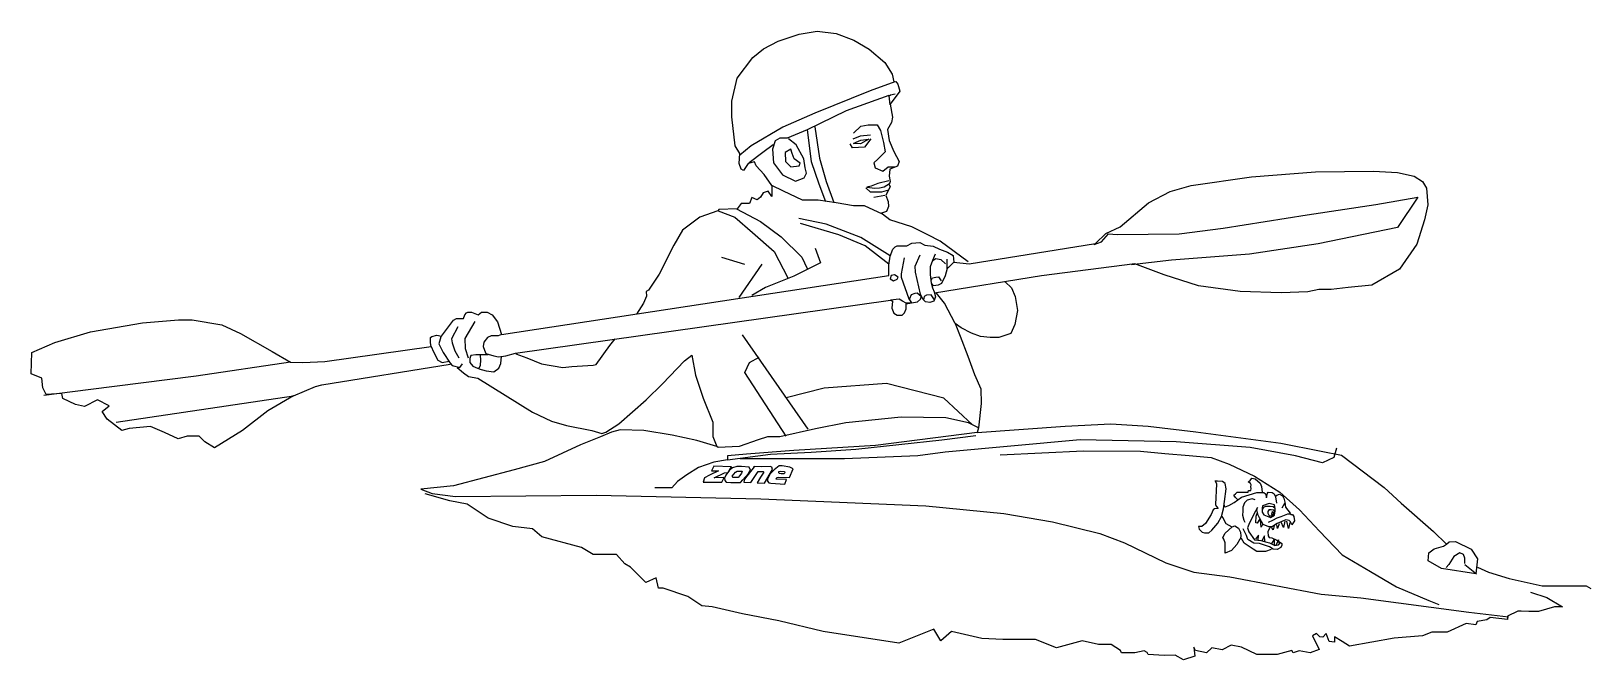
# Model space of a CAD drawing. Header units: millimetres. Extents: x 125 to 5366, y 188 to 2300.
import ezdxf

# ---------------------------------------------------------------- set-up
doc = ezdxf.new("R2010")
doc.units = ezdxf.units.MM

msp = doc.modelspace()

# ---------------------------------------------------------------- linework, layer by layer
for p, q in [((2585.3, 2240.7), (2634.8, 2266.7)), ((2634.8, 2266.7), (2705.2, 2290.1)), ((2705.2, 2290.1), (2765.8, 2300)), ((2765.8, 2300), (2830.1, 2292.6)), ((2830.1, 2292.6), (2889.4, 2270.4)), ((2889.4, 2270.4), (2941.3, 2239.5)), ((2496.8, 2141.9), (2549.5, 2211.1)), ((2549.5, 2211.1), (2585.3, 2240.7)), ((2941.3, 2239.5), (2993.2, 2195)), ((2993.2, 2195), (3017.9, 2155.5)), ((3017.9, 2155.5), (3024.1, 2129.5)), ((2479.9, 2064.9), (2496.8, 2141.9)), ((2943.8, 2099.9), (2758.4, 2024.5)), ((3026.6, 2129.5), (2943.8, 2099.9)), ((3043.9, 2098.6), (3011.8, 2055.4)), ((3024.1, 2129.5), (3030.3, 2130.8)), ((3030.3, 2130.8), (3037.7, 2122.1)), ((3037.7, 2122.1), (3043.9, 2098.6)), ((2479.9, 2012.5), (2479.9, 2064.9)), ((3006.8, 2083.8), (2863.4, 2031.9)), ((3008.1, 2082.6), (3013, 2086.3)), ((3011.8, 2052.9), (3008.1, 2082.6)), ((3011.8, 2055.4), (3019.2, 2010.9)), ((3013, 2086.3), (3027.8, 2090)), ((2490.7, 1915.4), (2479.9, 2012.5)), ((2758.4, 2024.5), (2650.8, 1977.6)), ((2863.4, 2031.9), (2732.4, 1968.9)), ((3015.5, 1993.6), (3001.9, 1970.1)), ((3019.2, 2010.9), (3015.5, 1993.6)), ((2650.8, 1977.6), (2544.5, 1914.5)), ((2640.9, 1940.5), (2624.9, 1931.8)), ((2665.7, 1940.5), (2640.9, 1940.5)), ((2732.4, 1968.9), (2665.7, 1940.5)), ((2732.4, 1968.9), (2746, 1862.7)), ((2758.4, 1978.8), (2774.4, 1873.8)), ((2910.4, 1947.9), (2885.7, 1936.8)), ((2888.2, 1957.8), (2912.9, 1981.3)), ((2945, 1950.4), (2910.4, 1947.9)), ((2912.9, 1981.3), (2937.6, 1985)), ((2937.6, 1985), (2967.3, 1985)), ((2967.3, 1985), (2978.4, 1966.4)), ((2978.4, 1966.4), (2989.5, 1925.7)), ((3001.9, 1970.1), (3008.1, 1933.1)), ((2506.1, 1889.2), (2490.7, 1915.4)), ((2504.5, 1855.3), (2506.1, 1889.2)), ((2544.5, 1914.5), (2506.2, 1883.7)), ((2584.1, 1892.3), (2537.1, 1857.7)), ((2618.7, 1918.3), (2584.1, 1892.3)), ((2624.9, 1931.8), (2616.2, 1903.4)), ((2616.2, 1903.4), (2619.9, 1857.7)), ((2678, 1903.4), (2658.2, 1892.3)), ((2658.2, 1892.3), (2659.5, 1862.7)), ((2695.3, 1918.3), (2669.4, 1938)), ((2681.7, 1888.6), (2678, 1903.4)), ((2689.1, 1871.3), (2681.7, 1888.6)), ((2721.3, 1871.3), (2695.3, 1918.3)), ((2884.4, 1908.4), (2877, 1922)), ((2925.2, 1910.8), (2884.4, 1908.4)), ((2888.2, 1923.2), (2896.8, 1926.9)), ((2911.6, 1922), (2888.2, 1923.2)), ((2896.8, 1926.9), (2912.9, 1934.3)), ((2940.1, 1936.8), (2911.6, 1922)), ((2912.9, 1934.3), (2938.8, 1936.8)), ((2946.3, 1938), (2925.2, 1910.8)), ((2994.5, 1894.8), (2969.7, 1870.1)), ((2989.5, 1925.7), (2994.5, 1894.8)), ((3008.1, 1933.1), (3024.1, 1896)), ((3024.1, 1896), (3041.4, 1862.7)), ((2510.7, 1836.8), (2504.5, 1855.3)), ((2518.4, 1832.2), (2510.7, 1836.8)), ((2533.8, 1855.3), (2518.4, 1832.2)), ((2555.4, 1861.5), (2533.8, 1855.3)), ((2561.6, 1847.6), (2555.4, 1861.5)), ((2587.8, 1818.3), (2561.6, 1847.6)), ((2619.9, 1857.7), (2649.6, 1816.9)), ((2659.5, 1862.7), (2678, 1844.1)), ((2678, 1844.1), (2705.2, 1847.8)), ((2708.9, 1856.5), (2689.1, 1871.3)), ((2705.2, 1847.8), (2708.9, 1856.5)), ((2726.2, 1840.4), (2721.3, 1871.3)), ((2729.9, 1823.1), (2726.2, 1840.4)), ((2746, 1862.7), (2772, 1787.3)), ((2774.4, 1873.8), (2796.7, 1794.7)), ((2969.7, 1870.1), (2956.1, 1857.7)), ((2956.1, 1857.7), (2961.1, 1840.4)), ((2961.1, 1840.4), (2987, 1829.3)), ((2987, 1829.3), (3004.4, 1844.1)), ((3004.4, 1844.1), (3026.6, 1844.1)), ((3010.5, 1836.7), (3008.1, 1813.2)), ((3036.5, 1846.6), (3010.5, 1836.7)), ((3041.4, 1862.7), (3036.5, 1846.6)), ((2614, 1781.3), (2587.8, 1818.3)), ((2649.6, 1816.9), (2692.8, 1795.9)), ((2692.8, 1795.9), (2722.5, 1807.1)), ((2722.5, 1807.1), (2729.9, 1823.1)), ((2772, 1787.3), (2794.2, 1728)), ((2796.7, 1794.7), (2822.6, 1724.3)), ((2969.7, 1788.5), (2947.5, 1779.9)), ((3006.8, 1797.2), (2969.7, 1788.5)), ((2990.8, 1777.4), (3009.3, 1788.5)), ((3008.1, 1813.2), (3011.8, 1794.7)), ((3011.8, 1794.7), (3008.1, 1784.8)), ((3008.1, 1784.8), (3011.8, 1777.4)), ((4022.5, 1781.8), (4225.6, 1810.8)), ((4225.6, 1810.8), (4441.1, 1827.4)), ((4441.1, 1827.4), (4635.9, 1829.5)), ((4635.9, 1829.5), (4716.7, 1825.3)), ((4716.7, 1825.3), (4772.2, 1812.9)), ((4772.2, 1812.9), (4800.4, 1795)), ((4800.4, 1795), (4814.1, 1772.7)), ((2546.2, 1741.3), (2538.5, 1721.2)), ((2564.7, 1733.6), (2546.2, 1741.3)), ((2575.5, 1742.8), (2564.7, 1733.6)), ((2584.7, 1756.7), (2575.5, 1742.8)), ((2601.7, 1762.8), (2584.7, 1756.7)), ((2614, 1744.3), (2601.7, 1762.8)), ((2614, 1781.3), (2614, 1744.3)), ((2652.6, 1762.8), (2614, 1781.3)), ((2717.3, 1732), (2652.6, 1762.8)), ((2769.8, 1732), (2717.3, 1732)), ((2829.9, 1722.8), (2769.8, 1732)), ((2945, 1758.9), (2930.2, 1773.7)), ((2947.5, 1779.9), (2932.7, 1776.2)), ((2932.7, 1776.2), (2959.9, 1772.5)), ((2982.1, 1758.9), (2945, 1758.9)), ((2993.2, 1747.8), (2956.1, 1741.6)), ((2959.9, 1772.5), (2975.9, 1773.7)), ((2975.9, 1773.7), (2990.8, 1777.4)), ((3005.6, 1766.3), (2982.1, 1758.9)), ((3004.4, 1765.1), (2996.9, 1747.8)), ((2996.9, 1747.8), (3004.4, 1728)), ((3011.8, 1777.4), (3004.4, 1765.1)), ((3879.5, 1723.8), (3952, 1761.1)), ((3952, 1761.1), (4022.5, 1781.8)), ((4643.3, 1717.9), (4784.2, 1742.1)), ((4784.2, 1742.1), (4716, 1640.9)), ((4814.1, 1772.7), (4817.6, 1716.3)), ((2432.1, 1696.6), (2371.9, 1675)), ((2435.2, 1701.2), (2432.1, 1696.6)), ((2433.6, 1696.6), (2489.1, 1675)), ((2496.8, 1702.7), (2435.2, 1701.2)), ((2495.3, 1702.7), (2575.5, 1661.1)), ((2510.7, 1721.2), (2496.8, 1702.7)), ((2538.5, 1721.2), (2510.7, 1721.2)), ((2888.5, 1713.5), (2829.9, 1722.8)), ((2925.5, 1713.5), (2888.5, 1713.5)), ((2985.6, 1685.8), (2925.5, 1713.5)), ((2999.4, 1694.6), (2982.1, 1688.5)), ((3010.3, 1665.7), (2985.6, 1685.8)), ((3005.6, 1710.7), (2999.4, 1694.6)), ((3004.4, 1728), (3005.6, 1710.7)), ((3784.1, 1643.1), (3879.5, 1723.8)), ((4130.4, 1638.7), (4412.2, 1682.7)), ((4412.2, 1682.7), (4643.3, 1717.9)), ((4817.6, 1716.3), (4807.3, 1666.6)), ((2313.3, 1631.8), (2284, 1581)), ((2371.9, 1675), (2313.3, 1631.8)), ((2489.1, 1675), (2549.3, 1624.1)), ((2575.5, 1661.1), (2644.9, 1608.7)), ((2796, 1651.9), (2705, 1670.4)), ((2839.1, 1616.4), (2709.6, 1653.4)), ((2913.2, 1607.2), (2796, 1651.9)), ((3084.3, 1642.6), (3010.3, 1665.7)), ((3138.3, 1616.4), (3084.3, 1642.6)), ((3736.5, 1620.3), (3784.1, 1643.1)), ((3983, 1618.9), (4130.4, 1638.7)), ((4716, 1640.9), (4449.6, 1585.9)), ((4807.3, 1666.6), (4781.6, 1584.5)), ((2284, 1581), (2234.7, 1483.9)), ((2549.3, 1624.1), (2621.7, 1559.4)), ((2644.9, 1608.7), (2714.2, 1540.9)), ((2927, 1579.4), (2839.1, 1616.4)), ((3011.8, 1545.5), (2913.2, 1607.2)), ((3007.2, 1517.8), (2927, 1579.4)), ((3020.6, 1567.2), (3028.7, 1575.3)), ((3028.7, 1575.3), (3034.8, 1579.4)), ((3034.8, 1579.4), (3066.9, 1579.4)), ((3066.9, 1579.4), (3084.7, 1587.5)), ((3084.7, 1587.5), (3110.6, 1590.1)), ((3110.6, 1590.1), (3127.9, 1580.9)), ((3127.9, 1580.9), (3156.4, 1577.4)), ((3179.9, 1594.9), (3138.3, 1616.4)), ((3156.4, 1577.4), (3177.3, 1567.2)), ((3274, 1525.5), (3179.9, 1594.9)), ((3276.4, 1518.8), (3701.3, 1587.1)), ((3696.8, 1583.7), (3721, 1592.5)), ((3701.3, 1587.1), (3736.5, 1620.3)), ((3721, 1592.5), (3745.2, 1618.9)), ((3745.2, 1618.9), (3773.8, 1616.7)), ((3773.8, 1616.7), (3983, 1618.9)), ((4449.6, 1585.9), (4218.5, 1550.7)), ((4781.6, 1584.5), (4723.4, 1500.7)), ((2444.4, 1540.9), (2521.5, 1517.8)), ((2621.7, 1559.4), (2668, 1471.6)), ((2777.6, 1521.8), (2688.1, 1477.1)), ((2714.2, 1540.9), (2732.7, 1502.4)), ((2759.1, 1571.1), (2777.6, 1521.8)), ((3006.9, 1514.3), (3011.4, 1544.3)), ((3011.4, 1544.3), (3020.6, 1567.2)), ((3058.8, 1538.7), (3048.1, 1485.3)), ((3095.9, 1510.7), (3111.7, 1548.4)), ((3147.3, 1509.7), (3154.9, 1531.1)), ((3154.4, 1529.1), (3164.6, 1536.7)), ((3154.9, 1531.1), (3164.1, 1552.4)), ((3164.6, 1536.7), (3181.4, 1533.1)), ((3177.3, 1567.2), (3203.8, 1558)), ((3181.4, 1533.1), (3197.1, 1517.9)), ((3203.2, 1503.1), (3202.7, 1534.1)), ((3203.8, 1558), (3223.6, 1546.9)), ((3225.6, 1524.5), (3207.8, 1506.2)), ((3223.6, 1546.9), (3225.6, 1524.5)), ((3225.6, 1524.5), (3276.4, 1518.8)), ((3956.5, 1530.9), (3822.3, 1515.5)), ((4218.5, 1550.7), (3956.5, 1530.9)), ((1705.6, 1281.2), (3007.2, 1479.2)), ((2234.7, 1483.9), (2199.2, 1430)), ((2580.1, 1517.8), (2503, 1405.3)), ((2688.1, 1477.1), (2592.5, 1438.6)), ((3007.2, 1479.2), (3006.9, 1514.3)), ((3014.5, 1478.7), (3011.9, 1467.5)), ((3011.9, 1467.5), (3022.1, 1461.4)), ((3025.7, 1481.3), (3014.5, 1478.7)), ((3037.9, 1473.1), (3025.7, 1481.3)), ((3034.8, 1466.5), (3037.9, 1473.1)), ((3048.1, 1485.3), (3048.6, 1473.6)), ((3048.6, 1473.6), (3074, 1400.9)), ((3096.9, 1489.9), (3095.9, 1510.7)), ((3113.7, 1416.2), (3096.9, 1489.9)), ((3146.8, 1482.3), (3147.3, 1509.7)), ((3149.8, 1453.3), (3146.8, 1482.3)), ((3148.8, 1462.9), (3153.4, 1471.1)), ((3153.4, 1471.1), (3164.6, 1473.1)), ((3519.9, 1478.3), (3160.5, 1420.2)), ((3164.6, 1473.1), (3173.7, 1474.6)), ((3173.7, 1474.6), (3182.9, 1461.4)), ((3196.6, 1478.2), (3183.4, 1452.8)), ((3203.2, 1503.1), (3196.6, 1478.2)), ((3207.8, 1506.2), (3203.2, 1503.1)), ((3833, 1518.7), (3519.9, 1478.3)), ((3932.4, 1481.6), (3833, 1518.7)), ((4047.5, 1444.5), (3932.4, 1481.6)), ((4723.4, 1500.7), (4630.1, 1446.8)), ((2199.2, 1430), (2191.5, 1425.3)), ((2191.5, 1425.3), (2193.1, 1409.9)), ((2592.5, 1438.6), (2546.3, 1412.4)), ((3022.1, 1461.4), (3034.8, 1466.5)), ((3093.9, 1418.7), (3081.6, 1414.6)), ((3102.5, 1419.7), (3093.9, 1418.7)), ((3115.2, 1409), (3102.5, 1419.7)), ((3121.3, 1399.9), (3113.7, 1416.2)), ((3149.3, 1454.3), (3153.4, 1437.5)), ((3157.5, 1444.1), (3149.8, 1453.3)), ((3153.4, 1437.5), (3159.5, 1423.8)), ((3172.7, 1446.2), (3157.5, 1444.1)), ((3159.5, 1423.8), (3164.1, 1407)), ((3194, 1386), (3167.6, 1420.3)), ((3183.4, 1452.8), (3172.7, 1446.2)), ((3397.8, 1457.5), (3419.3, 1437.9)), ((3419.3, 1437.9), (3431.1, 1408.5)), ((4187.7, 1425.3), (4047.5, 1444.5)), ((4325.5, 1420.5), (4187.7, 1425.3)), ((4415.4, 1424.1), (4325.5, 1420.5)), ((4451.3, 1432.5), (4415.4, 1424.1)), ((4493.2, 1432.5), (4451.3, 1432.5)), ((4550.8, 1438.5), (4493.2, 1432.5)), ((4630.1, 1446.8), (4550.8, 1438.5)), ((1752.5, 1218.7), (3013, 1396.8)), ((2182.3, 1386.8), (2159.1, 1349.8)), ((2193.1, 1409.9), (2182.3, 1386.8)), ((3041.1, 1399.6), (3013, 1396.8)), ((3013, 1396.8), (3019.1, 1392.8)), ((3019.1, 1392.8), (3017.5, 1368.9)), ((3017.5, 1368.9), (3023.6, 1352.1)), ((3052.6, 1393.3), (3041.1, 1399.6)), ((3064.9, 1386.7), (3052.6, 1393.3)), ((3059.3, 1354.1), (3065.4, 1367.4)), ((3083.2, 1387.2), (3064.9, 1386.7)), ((3064.9, 1384.1), (3083.2, 1387.2)), ((3065.4, 1367.4), (3064.9, 1384.1)), ((3074, 1400.9), (3083.2, 1387.2)), ((3081.6, 1414.6), (3076.6, 1400.9)), ((3076.6, 1400.9), (3076.6, 1397.4)), ((3083.2, 1387.2), (3103.5, 1390.2)), ((3103.5, 1390.2), (3113.7, 1399.4)), ((3113.7, 1399.4), (3116.2, 1410.1)), ((3130.5, 1390.7), (3121.3, 1399.9)), ((3125.4, 1408.5), (3122.9, 1397.9)), ((3133, 1412.6), (3125.4, 1408.5)), ((3145.2, 1388.2), (3130.5, 1390.7)), ((3148.8, 1414.6), (3133, 1412.6)), ((3158, 1393.3), (3145.2, 1388.2)), ((3160.5, 1397.4), (3148.8, 1414.6)), ((3164.1, 1407), (3158, 1393.3)), ((3230.3, 1317.4), (3194, 1386)), ((3431.1, 1408.5), (3438.9, 1361.5)), ((324.5, 1289.4), (498.7, 1319.8)), ((498.7, 1319.8), (620.5, 1329.9)), ((620.5, 1329.9), (666.2, 1329.9)), ((666.2, 1329.9), (765.9, 1313)), ((765.9, 1313), (828.5, 1284.3)), ((1504.1, 1275.4), (1544.2, 1329.1)), ((1544.2, 1329.1), (1554, 1335)), ((1554, 1335), (1577.5, 1335)), ((1577.5, 1335), (1582.4, 1346.7)), ((1582.4, 1346.7), (1588.2, 1353.6)), ((1615.6, 1325.2), (1582.4, 1267.6)), ((1588.2, 1353.6), (1592.1, 1355.5)), ((1592.1, 1355.5), (1604.8, 1355.5)), ((1604.8, 1355.5), (1627.3, 1346.7)), ((1627.3, 1346.7), (1638.1, 1355.5)), ((1638.1, 1355.5), (1656.7, 1355.5)), ((1656.7, 1355.5), (1674.3, 1346.7)), ((1674.3, 1346.7), (1691.9, 1323.3)), ((1691.9, 1323.3), (1705.6, 1281.2)), ((3023.6, 1352.1), (3034.8, 1345.5)), ((3034.8, 1345.5), (3052.1, 1346)), ((3052.1, 1346), (3059.3, 1354.1)), ((3230.3, 1317.4), (3246.9, 1275.3)), ((3249.9, 1303.7), (3230.3, 1317.4)), ((3430.1, 1314.5), (3417.4, 1284.2)), ((3438.9, 1361.5), (3430.1, 1314.5)), ((204.5, 1253.9), (324.5, 1289.4)), ((828.5, 1284.3), (935.1, 1223.5)), ((1467, 1270.5), (1470.9, 1274.4)), ((1467, 1252.9), (1467, 1270.5)), ((1470.9, 1274.4), (1488.5, 1279.3)), ((1488.5, 1279.3), (1504.1, 1275.4)), ((1501.2, 1273.4), (1495.3, 1250)), ((1558.9, 1306.7), (1537.4, 1266.6)), ((1537.4, 1266.6), (1539.3, 1252.9)), ((1582.4, 1267.6), (1583.3, 1234.3)), ((1658.6, 1270.5), (1645.9, 1254.9)), ((1670.4, 1276.4), (1658.6, 1270.5)), ((1693.8, 1276.4), (1670.4, 1276.4)), ((1705.6, 1281.2), (1693.8, 1276.4)), ((2069.4, 1243.6), (2087.5, 1266.2)), ((2735.9, 962.4), (2515.4, 1279.9)), ((3246.9, 1275.3), (3272.4, 1207.8)), ((3285.1, 1285.1), (3249.9, 1303.7)), ((3315.5, 1274.4), (3285.1, 1285.1)), ((3347.8, 1270.5), (3315.5, 1274.4)), ((3376.2, 1270.5), (3347.8, 1270.5)), ((3417.4, 1284.2), (3376.2, 1270.5)), ((125, 1149.1), (126.7, 1220.1)), ((126.7, 1220.1), (204.5, 1253.9)), ((935.1, 1223.5), (995.9, 1188)), ((1112, 1190.4), (1468.9, 1241.2)), ((1468.9, 1241.2), (1467, 1252.9)), ((1468.9, 1241.2), (1476.7, 1222.6)), ((1476.7, 1222.6), (1491.4, 1194.3)), ((1495.3, 1250), (1509, 1220.7)), ((1509, 1220.7), (1532.5, 1184.5)), ((1539.3, 1252.9), (1548.1, 1226.5)), ((1548.1, 1226.5), (1561.8, 1202.1)), ((1583.3, 1234.3), (1593.1, 1203.1)), ((1602.9, 1209.9), (1599, 1200.1)), ((1619.5, 1212.8), (1602.9, 1209.9)), ((1660.6, 1212.8), (1619.5, 1212.8)), ((1636.1, 1194.3), (1635.2, 1211.9)), ((1645.9, 1254.9), (1644, 1240.2)), ((1644, 1240.2), (1647.9, 1228.5)), ((1647.9, 1228.5), (1652.8, 1216.7)), ((1652.8, 1216.7), (1680.1, 1208.9)), ((1680.1, 1208.9), (1694.8, 1206)), ((1694.8, 1206), (1720.2, 1208.9)), ((1703.6, 1183.5), (1705.6, 1207)), ((1720.2, 1208.9), (1752.5, 1218.7)), ((1754.1, 1216.5), (1790.3, 1202.9)), ((2023.1, 1180.4), (2069.4, 1243.6)), ((2320.3, 1192.8), (2345.2, 1212)), ((2345.2, 1212), (2357.6, 1144.2)), ((3272.4, 1207.8), (3294.9, 1146.1)), ((995.9, 1188), (679.7, 1140.6)), ((995.9, 1188), (1037.7, 1186.4)), ((1037.7, 1186.4), (1112, 1190.4)), ((1102.2, 1112.2), (1532.5, 1181.6)), ((1491.4, 1194.3), (1506.1, 1187.4)), ((1506.1, 1187.4), (1529.5, 1191.3)), ((1532.5, 1184.5), (1539.3, 1176.7)), ((1539.3, 1176.7), (1565.7, 1169.8)), ((1556.3, 1170.2), (1577.8, 1152.1)), ((1565.7, 1169.8), (1574.5, 1182.5)), ((1599, 1200.1), (1599, 1187.4)), ((1599, 1187.4), (1608.8, 1174.7)), ((1608.8, 1174.7), (1624.4, 1167.9)), ((1624.4, 1167.9), (1630.3, 1167.9)), ((1629.3, 1165.9), (1653.7, 1159.1)), ((1630.3, 1167.9), (1635.2, 1177.6)), ((1635.2, 1177.6), (1636.1, 1194.3)), ((1653.7, 1159.1), (1679.2, 1155.2)), ((1679.2, 1155.2), (1696.8, 1167.9)), ((1696.8, 1167.9), (1703.6, 1183.5)), ((1790.3, 1202.9), (1840, 1182.6)), ((1840, 1182.6), (1911.2, 1170.2)), ((1911.2, 1170.2), (1941.7, 1173.6)), ((1941.7, 1173.6), (2012.9, 1178.1)), ((2012.9, 1178.1), (2023.1, 1180.4)), ((2246.8, 1114.8), (2320.3, 1192.8)), ((2523.1, 1153.5), (2538.6, 1187.4)), ((2661.9, 939.3), (2523.1, 1153.5)), ((2538.6, 1187.4), (2570.9, 1204.3)), ((160.5, 1133.9), (125, 1149.1)), ((163.9, 1101.8), (160.5, 1133.9)), ((175.7, 1079.8), (163.9, 1101.8)), ((679.7, 1140.6), (316.1, 1095)), ((1006.1, 1074.7), (1080.7, 1106.3)), ((1080.7, 1106.3), (1102.2, 1112.2)), ((1577.8, 1152.1), (1594.7, 1139.7)), ((1594.7, 1139.7), (1626.4, 1134)), ((1626.4, 1134), (1809.5, 1020)), ((2191.5, 1061.8), (2246.8, 1114.8)), ((2357.6, 1144.2), (2382.5, 1067.4)), ((2789.9, 1101.1), (2661.9, 1068.7)), ((2999.6, 1116.5), (2789.9, 1101.1)), ((3192.3, 1067.2), (2999.6, 1116.5)), ((3294.9, 1146.1), (3316.5, 1098.1)), ((316.1, 1095), (167.3, 1076.4)), ((228.1, 1083.2), (175.7, 1079.8)), ((231.5, 1066.3), (228.1, 1083.2)), ((273.8, 1046), (231.5, 1066.3)), ((348.2, 1061.2), (304.2, 1039.2)), ((387.1, 1040.9), (348.2, 1061.2)), ((410.8, 986.8), (1006.1, 1074.7)), ((1006.1, 1074.7), (919.8, 1024)), ((2099.9, 980.4), (2191.5, 1061.8)), ((2382.5, 1067.4), (2415.2, 986.1)), ((3287.9, 977.8), (3192.3, 1067.2)), ((3317.5, 1049.2), (3308.6, 966.9)), ((3316.5, 1098.1), (3317.5, 1049.2)), ((304.2, 1039.2), (273.8, 1046)), ((363.4, 1022.3), (387.1, 1040.9)), ((380.3, 997), (363.4, 1022.3)), ((429.4, 958.1), (380.3, 997)), ((919.8, 1024), (835.3, 958.1)), ((1809.5, 1020), (1873.9, 989.5)), ((3048.6, 1003.2), (2862, 984.3)), ((3198.9, 1001.5), (3048.6, 1003.2)), ((3274.9, 984.3), (3198.9, 1001.5)), ((454.8, 964.8), (429.4, 958.1)), ((525.8, 971.6), (454.8, 964.8)), ((573.1, 951.3), (525.8, 971.6)), ((618.8, 931), (573.1, 951.3)), ((835.3, 958.1), (740.6, 900.6)), ((1873.9, 989.5), (1923.6, 974.8)), ((1923.6, 974.8), (2008.4, 959)), ((2008.4, 959), (2042.3, 948.8)), ((2075.1, 953.3), (2037.8, 937.5)), ((2042.3, 948.8), (2055.8, 953.3)), ((2055.8, 953.3), (2099.9, 980.4)), ((2104.4, 961.2), (2075.1, 953.3)), ((2183.6, 959), (2104.4, 961.2)), ((2278.5, 943.1), (2183.6, 959)), ((2415.2, 986.1), (2415.2, 938.6)), ((2760.1, 963.5), (2640.9, 937.6)), ((2862, 984.3), (2760.1, 963.5)), ((3304.3, 951.5), (2962.2, 908.3)), ((3308.6, 966.9), (3274.9, 984.3)), ((3304.3, 951.5), (3599.7, 973.5)), ((3308.6, 966.9), (3304.3, 951.5)), ((3599.7, 973.5), (3752.9, 980.6)), ((3752.9, 980.6), (3878, 973.5)), ((3878, 973.5), (4038.3, 954.2)), ((4038.3, 954.2), (4323.7, 915.4)), ((649.2, 939.5), (618.8, 931)), ((689.8, 939.5), (649.2, 939.5)), ((708.4, 920.9), (689.8, 939.5)), ((740.6, 900.6), (708.4, 920.9)), ((1971.1, 910.4), (1850.2, 853.9)), ((2037.8, 937.5), (1971.1, 910.4)), ((2362.1, 925.1), (2278.5, 943.1)), ((2428.8, 904.7), (2362.1, 925.1)), ((2415.2, 938.6), (2428.8, 904.7)), ((2433.6, 901.4), (2428.8, 904.7)), ((2504.4, 904.8), (2433.6, 901.4)), ((2568.4, 927.3), (2504.4, 904.8)), ((2687.6, 891), (2528.6, 878.9)), ((2599.5, 937.6), (2568.4, 927.3)), ((2640.9, 937.6), (2599.5, 937.6)), ((2962.2, 908.3), (2687.6, 891)), ((2746.3, 885.8), (2896.6, 896.2)), ((2896.6, 896.2), (3185.1, 927.3)), ((3185.1, 927.3), (3299.1, 941.1)), ((3649.9, 927.5), (3195.9, 885.6)), ((3972.2, 920.4), (3649.9, 927.5)), ((4220.6, 901), (3972.2, 920.4)), ((4373.9, 872.9), (4220.6, 901)), ((4323.7, 915.4), (4459.4, 889)), ((4511.3, 899.3), (4502.5, 867.6)), ((1850.2, 853.9), (1748.4, 826.8)), ((2419.4, 851.5), (2367.1, 834)), ((2464.7, 859.9), (2419.4, 851.5)), ((2464.7, 859.9), (2609.8, 878.9)), ((2528.6, 878.9), (2464.7, 873.8)), ((2464.7, 873.8), (2464.7, 859.9)), ((2644.5, 862.8), (2507.1, 862.8)), ((2609.8, 878.9), (2746.3, 885.8)), ((2638.6, 839.2), (2621.8, 826.6)), ((2648.3, 839.2), (2638.6, 839.2)), ((2857.6, 862.8), (2644.5, 862.8)), ((2674.8, 835.8), (2648.3, 839.2)), ((3104.3, 873.3), (2857.6, 862.8)), ((3195.9, 885.6), (3104.3, 873.3)), ((3380.7, 877.1), (3660.7, 890.6)), ((3660.7, 890.6), (3852.4, 889.1)), ((3852.4, 889.1), (3934.7, 881.6)), ((3934.7, 881.6), (4015.6, 874.1)), ((4015.6, 874.1), (4090.5, 868.1)), ((4090.5, 868.1), (4150.4, 845.7)), ((4150.4, 845.7), (4235.7, 805.3)), ((4463.7, 850), (4373.9, 872.9)), ((4459.4, 889), (4528.1, 875.7)), ((4502.5, 867.6), (4463.7, 850)), ((4528.1, 875.7), (4671.6, 767.2)), ((1748.4, 826.8), (1543.8, 772.3)), ((2297.3, 787), (2278.1, 766)), ((2328.7, 809.6), (2297.3, 787)), ((2367.1, 834), (2328.7, 809.6)), ((2387.4, 799.7), (2383.2, 784.9)), ((2403.9, 808.5), (2387.4, 799.7)), ((2434.1, 822.8), (2403.9, 808.5)), ((2419.4, 838.3), (2410.6, 823.2)), ((2410.6, 823.2), (2434.1, 822.8)), ((2478.7, 836.7), (2419.4, 838.3)), ((2419.8, 799.7), (2454.3, 816.5)), ((2452.2, 800.5), (2419.8, 799.7)), ((2445.5, 784.9), (2452.2, 798)), ((2452.2, 798), (2452.2, 800.5)), ((2454.3, 816.5), (2467, 817.7)), ((2459.4, 808.9), (2455.2, 798.8)), ((2455.2, 798.8), (2455.6, 790)), ((2455.6, 790), (2459.8, 784.9)), ((2472, 824.9), (2459.4, 808.9)), ((2467, 817.7), (2478.7, 836.7)), ((2482.1, 833.3), (2472, 824.9)), ((2480.8, 804.7), (2492.2, 818.2)), ((2483.5, 800.1), (2480.8, 804.7)), ((2496, 837.1), (2482.1, 833.3)), ((2483.5, 800.1), (2483.5, 800.1)), ((2488.4, 800.1), (2483.5, 800.1)), ((2500.3, 800.2), (2488.4, 800.1)), ((2492.2, 818.2), (2496.8, 821.5)), ((2512.4, 837.1), (2496, 837.1)), ((2496.8, 821.5), (2514.1, 821.5)), ((2506.1, 807.2), (2500.3, 800.2)), ((2512.4, 814.8), (2506.1, 807.2)), ((2509, 784.1), (2516.2, 792.5)), ((2537.6, 835.4), (2512.4, 837.1)), ((2514.1, 821.5), (2512.4, 814.8)), ((2516.2, 792.5), (2535.1, 814.4)), ((2522.1, 795), (2520, 784.5)), ((2554.1, 836.7), (2522.1, 795)), ((2535.1, 814.4), (2541.9, 825.7)), ((2541.9, 825.7), (2537.6, 835.4)), ((2543.1, 783.7), (2567.9, 820.7)), ((2555.3, 837.1), (2552.4, 836.7)), ((2578.9, 836.7), (2555.3, 837.1)), ((2575.5, 802.2), (2565, 782.4)), ((2567.9, 820.7), (2584.8, 820.3)), ((2586.4, 819), (2575.5, 802.2)), ((2608.3, 837.9), (2578.9, 836.7)), ((2584.8, 820.3), (2586.4, 819)), ((2589.4, 781.2), (2616.3, 827.8)), ((2607.9, 812.3), (2599.5, 794.6)), ((2599.5, 794.6), (2599.5, 788.3)), ((2599.5, 788.3), (2603.7, 782.4)), ((2621.8, 826.6), (2607.9, 812.3)), ((2614.2, 835.8), (2608.3, 837.9)), ((2616.3, 827.8), (2614.2, 835.8)), ((2628.5, 795), (2630.2, 800.1)), ((2662.6, 793.8), (2628.5, 795)), ((2630.2, 800.1), (2637.8, 801.3)), ((2637.4, 816.9), (2637.8, 820.3)), ((2638.6, 814), (2637.4, 816.9)), ((2637.8, 820.3), (2642.4, 821.9)), ((2637.8, 801.3), (2673.1, 800.1)), ((2644.9, 812.7), (2638.6, 814)), ((2642.4, 821.9), (2656.7, 820.7)), ((2653.8, 812.7), (2644.9, 812.7)), ((2657.1, 816.5), (2653.8, 812.7)), ((2656.7, 820.7), (2657.1, 816.5)), ((2658, 778.2), (2662.6, 793.8)), ((2673.1, 800.1), (2685.7, 829.1)), ((2685.7, 829.1), (2674.8, 835.8)), ((4111.4, 788.4), (4102.7, 788.4)), ((4104.3, 787.3), (4108.1, 779.6)), ((4127.8, 786.7), (4111.4, 788.4)), ((4137, 780.7), (4127.8, 786.7)), ((4214, 785.6), (4221.6, 790.5)), ((4221.6, 790.5), (4226.5, 798.2)), ((4226.5, 798.2), (4237.5, 796.5)), ((4235.7, 805.3), (4321.1, 751.4)), ((4237.5, 796.5), (4254.4, 781.8)), ((1543.8, 772.3), (1433.8, 760.8)), ((1433.8, 760.8), (1472.1, 746.9)), ((1531.7, 722.2), (1449.3, 745.7)), ((1472.1, 746.9), (1550.6, 736.4)), ((1550.6, 736.4), (2023.4, 741.6)), ((2023.4, 741.6), (2576.4, 729.4)), ((2278.1, 766), (2220.5, 766)), ((2383.2, 784.9), (2445.5, 784.9)), ((2459.8, 784.9), (2476.2, 783.7)), ((2476.2, 783.7), (2509, 784.1)), ((2520, 784.5), (2543.1, 783.7)), ((2565, 782.4), (2589.4, 781.2)), ((2603.7, 782.4), (2610, 781.2)), ((2610, 781.2), (2658, 778.2)), ((4108.1, 779.6), (4104.8, 709.3)), ((4134.3, 720.2), (4140.9, 762.7)), ((4140.9, 762.7), (4137, 780.7)), ((4166.5, 740.9), (4172, 745.8)), ((4171.4, 733.3), (4166.5, 740.9)), ((4167.1, 716.4), (4192.2, 734.4)), ((4172, 745.8), (4177.4, 750.7)), ((4177.4, 750.7), (4203.6, 751.3)), ((4192.2, 734.4), (4244, 750.2)), ((4203.6, 751.3), (4214.5, 751.3)), ((4222.2, 780.2), (4214, 785.6)), ((4214.5, 751.3), (4215.1, 757.3)), ((4215.1, 757.3), (4223.3, 757.3)), ((4224.9, 775.8), (4222.2, 780.2)), ((4223.3, 757.3), (4224.4, 763.8)), ((4223.8, 768.7), (4224.9, 775.8)), ((4224.4, 763.8), (4223.8, 768.7)), ((4244, 750.2), (4266.9, 750.2)), ((4254.4, 781.8), (4259.3, 770.4)), ((4259.3, 770.4), (4260.9, 750.7)), ((4260.9, 750.7), (4260.9, 751.3)), ((4266.9, 750.2), (4272.9, 745.8)), ((4272.9, 745.8), (4275.7, 732.7)), ((4275.7, 732.7), (4278.9, 747.5)), ((4278.9, 747.5), (4281.7, 751.3)), ((4281.7, 751.3), (4294.8, 750.2)), ((4294.8, 750.2), (4301.9, 745.3)), ((4301.9, 745.3), (4306.2, 735.5)), ((4305.7, 737.6), (4311.1, 741.5)), ((4306.2, 735.5), (4310, 714.7)), ((4311.1, 741.5), (4319.3, 744.7)), ((4319.3, 744.7), (4329.7, 738.7)), ((4321.1, 751.4), (4387, 691.5)), ((4329.7, 738.7), (4334.6, 731.1)), ((4671.6, 767.2), (4728, 714.4)), ((1590.5, 710.5), (1531.7, 722.2)), ((1661, 663.5), (1590.5, 710.5)), ((2576.4, 729.4), (3131.2, 705)), ((3131.2, 705), (3393.6, 679.5)), ((4096.7, 691.8), (4090.1, 676)), ((4101.6, 695.1), (4096.7, 691.8)), ((4113.6, 696.7), (4101.6, 695.1)), ((4104.8, 709.3), (4107, 703.8)), ((4107, 703.8), (4113.6, 696.7)), ((4125, 669.5), (4131.6, 695.6)), ((4131.6, 695.6), (4134.3, 720.2)), ((4133.8, 707.1), (4133.8, 702.7)), ((4133.8, 702.7), (4137.6, 701.6)), ((4137.6, 701.6), (4149.1, 706.6)), ((4149.1, 706.6), (4167.1, 716.4)), ((4178.5, 726.2), (4171.4, 733.3)), ((4196, 686.9), (4194.9, 673.8)), ((4196.5, 701.1), (4196, 686.9)), ((4202.5, 715.8), (4196.5, 701.1)), ((4211.3, 724.6), (4202.5, 715.8)), ((4227.6, 728.4), (4211.3, 724.6)), ((4238, 725.1), (4227.6, 728.4)), ((4246.2, 700), (4232, 674.9)), ((4244, 692.4), (4246.2, 700)), ((4248.4, 673.8), (4244, 692.4)), ((4261.5, 697.8), (4260.9, 683.6)), ((4260.9, 683.6), (4266.9, 675.5)), ((4262.6, 704.9), (4261.5, 697.8)), ((4284.4, 713.1), (4262.6, 704.9)), ((4266.4, 699.5), (4263.1, 692.9)), ((4272.9, 702.7), (4266.4, 699.5)), ((4288.2, 703.3), (4272.9, 702.7)), ((4284.9, 693.5), (4280, 685.8)), ((4280, 685.8), (4280, 680.4)), ((4291.5, 691.8), (4283.3, 692.4)), ((4302.4, 708.2), (4284.4, 713.1)), ((4298, 701.6), (4288.2, 703.3)), ((4299.7, 690.7), (4291.5, 691.8)), ((4294.2, 683.1), (4293.1, 678.2)), ((4296.9, 684.7), (4294.2, 683.1)), ((4299.7, 683.6), (4297.5, 684.2)), ((4305.1, 696.7), (4298, 701.6)), ((4303.5, 687.5), (4299.7, 690.7)), ((4299.7, 680.4), (4299.7, 683.6)), ((4301.3, 679.3), (4303.5, 687.5)), ((4305.1, 696.7), (4302.4, 708.2)), ((4302.9, 674.4), (4305.1, 686.9)), ((4305.1, 686.9), (4305.1, 696.7)), ((4336.8, 713.1), (4327.5, 697.8)), ((4334.6, 731.1), (4337.3, 717.5)), ((4337.3, 717.5), (4339.5, 701.1)), ((4339.5, 701.1), (4355.9, 680.4)), ((4387, 691.5), (4454.4, 619.7)), ((4728, 714.4), (4837.2, 619.3)), ((1743.3, 636), (1661, 663.5)), ((1810, 628.2), (1743.3, 636)), ((3393.6, 679.5), (3557.4, 651.3)), ((3557.4, 651.3), (3716, 612.6)), ((4047, 636.2), (4049.7, 626.4)), ((4059, 636.2), (4047, 636.2)), ((4071, 646), (4059, 636.2)), ((4090.1, 676), (4071, 646)), ((4091.8, 623.6), (4111.9, 647.6)), ((4111.9, 647.6), (4125, 669.5)), ((4130.5, 664.6), (4125.6, 671.1)), ((4136, 653.1), (4130.5, 664.6)), ((4140.9, 644.4), (4136, 653.1)), ((4137.6, 613.8), (4160.5, 634.6)), ((4160.5, 634), (4140.9, 644.4)), ((4160.5, 634.6), (4169.2, 637.8)), ((4169.2, 637.8), (4181.8, 630.7)), ((4181.8, 630.7), (4188.3, 616.6)), ((4194.9, 673.8), (4199.3, 656.9)), ((4199.3, 656.9), (4203.6, 650.4)), ((4219.4, 648.7), (4212.4, 631.3)), ((4212.4, 631.3), (4216.2, 617.6)), ((4225.5, 660.7), (4219.4, 648.7)), ((4232, 674.9), (4225.5, 660.7)), ((4240.2, 648.2), (4241.3, 671.1)), ((4245.1, 647.1), (4240.2, 648.2)), ((4241.3, 671.1), (4244.6, 680.4)), ((4252.2, 659.6), (4245.1, 647.1)), ((4252.2, 664.6), (4248.4, 673.8)), ((4264.7, 642.7), (4252.2, 664.6)), ((4258.2, 634), (4256, 655.8)), ((4263.1, 642.7), (4258.2, 634)), ((4283.3, 634.6), (4264.7, 642.7)), ((4266.9, 675.5), (4278.4, 671.1)), ((4278.4, 671.1), (4289.8, 665.6)), ((4280, 680.4), (4284.9, 671.6)), ((4288.2, 635.1), (4280.6, 617.6)), ((4296.4, 655.8), (4281.1, 649.3)), ((4296.4, 636.2), (4283.3, 634.6)), ((4284.9, 671.6), (4296.4, 671.6)), ((4289.8, 665.6), (4302.9, 674.4)), ((4293.1, 678.2), (4294.8, 673.3)), ((4298, 624.2), (4293.1, 633.5)), ((4294.8, 673.3), (4298.6, 676)), ((4296.4, 671.6), (4301.3, 679.3)), ((4310.6, 663.5), (4296.4, 655.8)), ((4312.2, 645.5), (4296.4, 636.2)), ((4301.3, 637.8), (4298, 624.2)), ((4298.6, 676), (4299.7, 680.4)), ((4323.7, 668.9), (4310.6, 663.5)), ((4313.3, 629.1), (4310.6, 641.6)), ((4327, 652.6), (4312.2, 645.5)), ((4318.8, 644.4), (4313.3, 629.1)), ((4347.1, 677.1), (4323.7, 668.9)), ((4333.5, 632.4), (4325.3, 650.9)), ((4340.6, 658), (4327, 652.6)), ((4337.3, 654.2), (4333.5, 632.4)), ((4352.1, 655.8), (4340.6, 658)), ((4350.4, 629.6), (4343.9, 654.2)), ((4357, 677.1), (4347.1, 677.1)), ((4354.8, 649.3), (4350.4, 629.6)), ((4356.4, 651.5), (4352.1, 655.8)), ((4355.9, 680.4), (4357.5, 676.6)), ((4359.7, 644.4), (4356.4, 651.5)), ((4357.5, 676.6), (4363, 676.6)), ((4361.3, 641.1), (4359.7, 644.4)), ((4370.6, 655.3), (4361.3, 641.1)), ((4363, 676.6), (4367.3, 670)), ((4367.3, 670), (4370.6, 655.3)), ((1841.3, 600.8), (1810, 628.2)), ((1974.6, 565.5), (1841.3, 600.8)), ((3716, 612.6), (3798.7, 580.9)), ((3798.7, 580.9), (3937.9, 514)), ((4049.7, 626.4), (4059.6, 616.6)), ((4059.6, 616.6), (4067.7, 614.4)), ((4067.7, 614.4), (4082.5, 614.9)), ((4082.5, 614.9), (4091.8, 623.6)), ((4129.4, 599.1), (4137.6, 613.8)), ((4132.1, 593.6), (4129.4, 599.1)), ((4137, 580.6), (4132.1, 593.6)), ((4137, 565.8), (4137, 580.6)), ((4186.7, 593.6), (4176.3, 575.7)), ((4191.6, 595.3), (4186.7, 593.6)), ((4190, 602.9), (4187.8, 593.6)), ((4188.3, 616.6), (4190, 602.9)), ((4201.4, 579.5), (4191.6, 595.3)), ((4209.1, 605.6), (4197.6, 628.6)), ((4230.9, 559.3), (4201.4, 579.5)), ((4212.9, 592.6), (4209.1, 605.6)), ((4233.6, 579.5), (4212.9, 592.6)), ((4216.2, 617.6), (4235.8, 591.5)), ((4252.2, 578.9), (4233.6, 579.5)), ((4235.8, 591.5), (4257.1, 588.7)), ((4249.5, 607.3), (4238.5, 593.1)), ((4248.4, 590.4), (4249.5, 607.3)), ((4272.9, 572.4), (4252.2, 578.9)), ((4257.1, 588.7), (4276.7, 583.3)), ((4269.7, 604), (4259.8, 588.2)), ((4270.2, 585.5), (4269.7, 604)), ((4276.7, 583.3), (4286.6, 580.6)), ((4280.6, 617.6), (4281.7, 605.1)), ((4281.7, 605.1), (4284.9, 598.6)), ((4284.9, 598.6), (4293.7, 598)), ((4286.6, 580.6), (4303.5, 571.8)), ((4302.4, 594.2), (4292.6, 578.9)), ((4293.7, 598), (4311.1, 589.8)), ((4302.4, 572.9), (4302.4, 594.2)), ((4316, 590.9), (4307.9, 572.4)), ((4311.1, 589.8), (4323.1, 581.7)), ((4319.3, 577.8), (4316, 590.9)), ((4316, 574.6), (4322.6, 582.2)), ((4322.6, 582.2), (4327.5, 578.9)), ((4327.5, 578.9), (4328, 573.5)), ((4454.4, 619.7), (4530.7, 540.4)), ((4837.2, 619.3), (4881.2, 577.1)), ((4870.7, 570), (4881.2, 577.1)), ((4881.2, 577.1), (4890, 584.1)), ((4890, 584.1), (4911.2, 585.9)), ((4911.2, 585.9), (4964, 559.5)), ((2013.8, 542), (1974.6, 565.5)), ((2092.2, 542), (2013.8, 542)), ((2119.7, 510.7), (2092.2, 542)), ((4137, 546.2), (4137, 565.8)), ((4158.9, 555.5), (4137, 546.2)), ((4176.3, 575.7), (4158.9, 555.5)), ((4244, 552.2), (4230.9, 559.3)), ((4272.9, 552.2), (4244, 552.2)), ((4286, 567.5), (4272.9, 572.4)), ((4292, 558.7), (4272.9, 552.2)), ((4298, 559.3), (4286, 567.5)), ((4312.2, 558.7), (4298, 559.3)), ((4303.5, 571.8), (4316, 574.6)), ((4323.7, 565.3), (4312.2, 558.7)), ((4328, 573.5), (4323.7, 565.3)), ((4530.7, 540.4), (4625.1, 485)), ((4819.6, 520.7), (4821.3, 547.1)), ((4821.3, 547.1), (4839, 561.2)), ((4839, 561.2), (4870.7, 570)), ((4905.9, 534.8), (4888.3, 508.4)), ((4925.3, 547.1), (4905.9, 534.8)), ((4937.6, 541.9), (4925.3, 547.1)), ((4942.9, 529.5), (4937.6, 541.9)), ((4942.9, 511.9), (4942.9, 529.5)), ((4964, 559.5), (4985.2, 527.8)), ((4985.2, 527.8), (4979.9, 476.7)), ((2139.3, 498.9), (2119.7, 510.7)), ((2190.2, 448), (2139.3, 498.9)), ((3937.9, 514), (4031.3, 482.3)), ((4031.3, 482.3), (4152.8, 466.5)), ((4625.1, 485), (4712.9, 433.5)), ((4863.6, 494.3), (4819.6, 520.7)), ((4979.9, 476.7), (4863.6, 494.3)), ((4888.3, 508.4), (4879.5, 497.8)), ((4942.9, 508.4), (4981.7, 476.7)), ((4985.2, 499.6), (5022.2, 482)), ((5022.2, 482), (5090.9, 460.9)), ((2225.5, 463.7), (2190.2, 448)), ((2233.3, 428.4), (2225.5, 463.7)), ((2249, 428.4), (2233.3, 428.4)), ((2331.3, 401), (2249, 428.4)), ((4152.8, 466.5), (4459.4, 408.4)), ((4712.9, 433.5), (4821.2, 387.7)), ((5090.9, 460.9), (5201.9, 436.2)), ((5201.9, 436.2), (5349.8, 436.2)), ((5349.8, 436.2), (5365.7, 427.4)), ((2378.4, 369.6), (2331.3, 401)), ((2413.7, 365.7), (2378.4, 369.6)), ((4459.4, 408.4), (4593.2, 396)), ((4593.2, 396), (4955.4, 348.1)), ((4821.2, 387.7), (4854.7, 373.6)), ((5163.1, 415.1), (5217.7, 397.5)), ((5217.7, 397.5), (5270.6, 365.8)), ((2515.6, 342.2), (2413.7, 365.7)), ((2637.1, 318.7), (2515.6, 342.2)), ((2786.1, 283.4), (2637.1, 318.7)), ((4955.4, 348.1), (5088.7, 331.9)), ((4983.4, 316.5), (4979.9, 305.9)), ((5016.9, 321.8), (4983.4, 316.5)), ((5027.5, 330.6), (5016.9, 321.8)), ((5085.6, 323.5), (5027.5, 330.6)), ((5120.8, 351.7), (5085.6, 334.1)), ((5085.6, 334.1), (5085.6, 323.5)), ((5131.4, 351.7), (5120.8, 351.7)), ((5157.8, 349.9), (5131.4, 351.7)), ((5189.5, 349.9), (5157.8, 349.9)), ((5244.1, 365.8), (5189.5, 349.9)), ((5270.6, 365.8), (5244.1, 365.8)), ((3040.9, 244.2), (2786.1, 283.4)), ((3158.5, 291.3), (3040.9, 244.2)), ((3182, 252.1), (3158.5, 291.3)), ((3217.3, 283.4), (3182, 252.1)), ((3319.2, 259.9), (3217.3, 283.4)), ((4444.4, 276), (4430.3, 269)), ((4430.3, 269), (4453.2, 223.2)), ((4454.9, 265.4), (4444.4, 276)), ((4465.5, 263.7), (4454.9, 265.4)), ((4476.1, 276), (4465.5, 263.7)), ((4486.6, 249.6), (4476.1, 276)), ((4530.7, 249.6), (4504.3, 265.4)), ((4504.3, 265.4), (4504.3, 247.8)), ((4800.2, 269), (4705.1, 260.2)), ((4831.9, 281.3), (4800.2, 269)), ((4883, 281.3), (4831.9, 281.3)), ((4946.4, 309.5), (4883, 281.3)), ((4979.9, 305.9), (4946.4, 309.5)), ((3389.7, 256), (3319.2, 259.9)), ((3499.5, 256), (3389.7, 256)), ((3570.1, 228.6), (3499.5, 256)), ((3656.9, 251.4), (3570.1, 228.6)), ((3711.5, 239), (3656.9, 251.4)), ((3753.8, 239), (3711.5, 239)), ((3785.5, 219.7), (3753.8, 239)), ((3789, 210.9), (3785.5, 219.7)), ((3833.1, 210.9), (3789, 210.9)), ((3864.8, 217.9), (3833.1, 210.9)), ((3875.4, 212.6), (3864.8, 217.9)), ((3878.9, 205.6), (3875.4, 212.6)), ((4032.1, 230.2), (4035.7, 200.3)), ((4037.4, 219.7), (4032.1, 230.2)), ((4074.4, 210.9), (4037.4, 219.7)), ((4092, 228.5), (4074.4, 210.9)), ((4127.3, 221.4), (4092, 228.5)), ((4157.2, 237.3), (4127.3, 221.4)), ((4192.5, 230.2), (4157.2, 237.3)), ((4243.5, 205.6), (4192.5, 230.2)), ((4361.6, 219.7), (4312.2, 205.6)), ((4365.1, 210.9), (4361.6, 219.7)), ((4386.2, 217.9), (4365.1, 210.9)), ((4423.2, 210.9), (4386.2, 217.9)), ((4453.2, 223.2), (4423.2, 210.9)), ((4504.3, 247.8), (4486.6, 249.6)), ((4555.3, 233.7), (4530.7, 249.6)), ((4705.1, 260.2), (4555.3, 233.7)), ((3931.7, 202.1), (3878.9, 205.6)), ((3968.7, 203.8), (3931.7, 202.1)), ((3996.9, 188), (3968.7, 203.8)), ((4035.7, 200.3), (3996.9, 188)), ((4312.2, 205.6), (4243.5, 205.6))]:
    msp.add_line(p, q)

doc.saveas('drawing.dxf')
